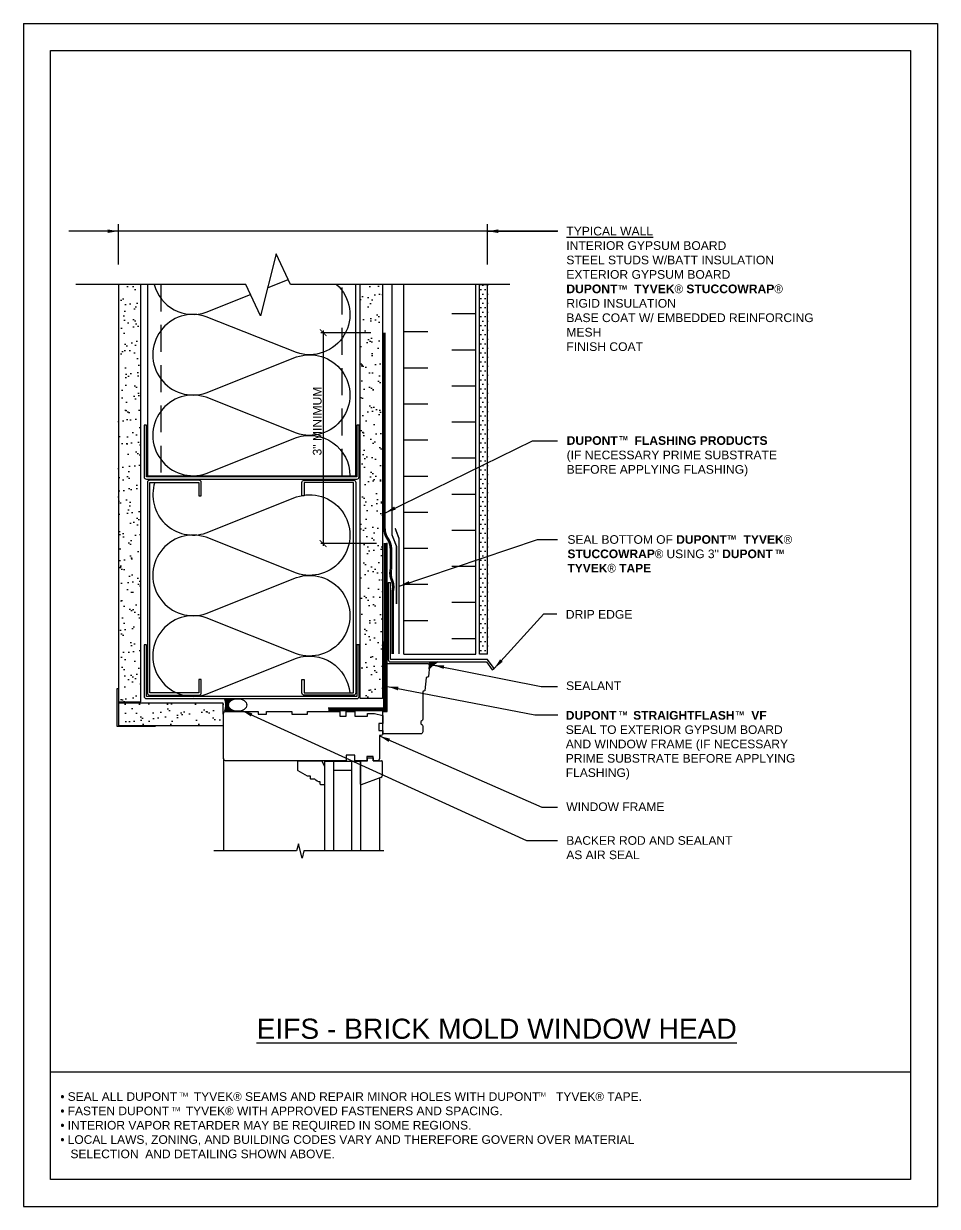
# Model space of a CAD drawing. Extents: x -129 to 26, y 0 to 100.
# Drawn here: x 0 to 25.5, y 0 to 33 of the extents above; entities that cross this region are included whole.
import ezdxf

# ---------------------------------------------------------------- set-up
doc = ezdxf.new("R2010")
doc.units = 0
doc.header["$LTSCALE"] = 1.5
doc.header["$MEASUREMENT"] = 0
doc.linetypes.add('CENTER', pattern=[2, 1.25, -0.25, 0.25, -0.25])
doc.linetypes.add('DASHED', pattern=[0.75, 0.5, -0.25])
doc.layers.get('0').update_dxf_attribs({"linetype": 'CONTINUOUS'})
doc.layers.get('DEFPOINTS').update_dxf_attribs({"linetype": 'CONTINUOUS'})
for name, color, linetype in [('A-ANNO-TXT0', 252, 'CONTINUOUS'), ('A-GYP_BOARD', 252, 'CONTINUOUS'), ('A-METAL_STUD', 252, 'CONTINUOUS'), ('CLADDING', 252, 'CONTINUOUS'), ('DUPONT_FLASHING', 251, 'CENTER'), ('FLASHING', 124, 'CONTINUOUS'), ('HATCH', 252, 'CONTINUOUS'), ('INSULATION', 40, 'CONTINUOUS'), ('RIGID_INSULATION', 191, 'CONTINUOUS'), ('ROOFING', 7, 'CONTINUOUS'), ('STRUCTURE', 252, 'CONTINUOUS'), ('TEXT', 7, 'CONTINUOUS'), ('TYVEK', 160, 'DASHED'), ('TYVEK_TAPE', 130, 'CONTINUOUS'), ('VF', 7, 'CONTINUOUS'), ('W', 7, 'CONTINUOUS')]:
    doc.layers.add(name, color=color, linetype=linetype)
doc.styles.add('DETAILS', font='sanss___.ttf', dxfattribs={"height": 1})
doc.dimstyles.new('TYVEKDETAILS', dxfattribs={"dimscale": 6, "dimtxt": 1.5, "dimasz": 0.1, "dimexe": 0.75, "dimexo": 0.75, "dimgap": 0.75, "dimtad": 0, "dimtih": 1, "dimtoh": 1, "dimdec": 4, "dimzin": 0, "dimtxsty": 'DETAILS', "dimcen": 0.0625, "dimazin": 3, "dimtfac": 1, "dimtdec": 4, "dimtofl": 0, "dimtmove": 0, "dimatfit": 3, "dimtolj": 1, "dimtzin": 0})
pattern_1 = [(37.5, (0.2683, 2.16768), (-0.0157483, 0.481706), [0, -0.38, 0, -0.425, 0, -0.40625]), (7.5, (0.2683, 2.1677), (0.442444, 0.705537), [0, -0.205, 0, -0.3425, 0, -0.13125]), (327.5, (-0.0392, 2.16768), (0.7785355, 0.001415), [0, -0.125, 0, -0.45, 0, -0.5875]), (317.5, (-0.0392, 2.1677), (0.751532, 0.219419), [0, -0.0625, 0, -0.295, 0, -0.3375])]
pattern_2 = [(45, (38.22054, 2.29408), (-0.08838835, 0.08838835), [])]

# ---------------------------------------------------------------- blocks, each defined once
blk = doc.blocks.new('_ARCHTICK')
at = {"color": 0, "linetype": 'BYBLOCK', "const_width": 0.15}
blk.add_lwpolyline([(-0.5, -0.5), (0.5, 0.5)], dxfattribs=at)

msp = doc.modelspace()

# ---------------------------------------------------------------- hatches: boundary and pattern name
at = {"layer": 'A-ANNO-TXT0', "linetype": 'CONTINUOUS'}
h = msp.add_hatch(dxfattribs=at)
h.set_pattern_fill('DOTS', color=256, scale=2.01398, style=0)
h.set_pattern_definition([(0, (39.62874, 2.29408), (0.06293688, 0.12587375), [0, -0.12587375])])
h.paths.add_polyline_path([(12.721, 15.406), (12.721, 25.722), (12.944, 25.722), (12.944, 15.406)])
at = {"layer": 'DUPONT_FLASHING', "linetype": 'CONTINUOUS'}
h = msp.add_hatch(dxfattribs=at)
h.set_pattern_fill('ANSI31', color=256, style=0)
h.set_pattern_definition(pattern_2)
h.paths.add_polyline_path([(11.564, 15.193), (11.437, 15.193), (11.392, 15.193), (11.344, 15.193), (11.32, 15.118, -0.147238), (11.327, 15.085), (11.318, 14.998, -0.069792)])
msp.add_hatch(color=7, dxfattribs=at).paths.add_polyline_path([(11.564, 15.193), (11.437, 15.193), (11.392, 15.193), (11.344, 15.193), (11.32, 15.118, -0.147238), (11.327, 15.085), (11.318, 14.998, -0.069792)])
at = {"layer": 'HATCH'}
h = msp.add_hatch(dxfattribs=at)
h.set_pattern_fill('AR-SAND,_O', color=256, scale=0.25)
h.set_pattern_definition(pattern_1)
h.paths.add_polyline_path([(3.268, 25.722), (2.643, 25.722), (2.643, 14.074), (3.268, 14.074)])
h.paths.add_polyline_path([(9.393, 14.168), (10.018, 14.168), (10.018, 25.722), (9.393, 25.722)])
h = msp.add_hatch(dxfattribs=at)
h.set_pattern_fill('AR-SAND,_O', color=256, scale=0.25)
h.set_pattern_definition(pattern_1)
h.paths.add_polyline_path([(5.655, 14.043), (2.643, 14.043), (2.643, 13.418), (3.674, 13.418), (5.655, 13.418)])
h = msp.add_hatch(color=7, dxfattribs=at)
h.dxf.hatch_style = 1
edge = h.paths.add_edge_path()
edge.add_line((5.587, 14.163), (5.926, 14.163))
edge.add_ellipse((5.926, 13.99), major_axis=(-0.201, 0), ratio=0.862659, start_angle=-90, end_angle=90)
edge.add_line((5.926, 13.817), (5.589, 13.817))
edge.add_arc((5.145, 13.987), 0.475, 338.9882, 381.6991)
at = {"layer": 'TEXT', "linetype": 'CONTINUOUS'}
h = msp.add_hatch(dxfattribs=at)
h.set_pattern_fill('ANSI31', color=256, style=0)
h.set_pattern_definition(pattern_2)
edge = h.paths.add_edge_path()
edge.add_line((11.344, 15.193), (11.392, 15.193))
edge.add_line((11.392, 15.193), (11.437, 15.193))
edge.add_line((11.437, 15.193), (11.564, 15.193))
edge.add_arc((12.136, 14.22), 1.129, 120.4829, 136.4521)
edge.add_line((11.318, 14.998), (11.326, 15.082))
edge.add_line((11.326, 15.082), (11.32, 15.118))
edge.add_line((11.32, 15.118), (11.344, 15.193))
h = msp.add_hatch(dxfattribs=at)
h.set_pattern_fill('ANSI31', color=256, style=0)
h.set_pattern_definition(pattern_2)
edge = h.paths.add_edge_path()
edge.add_line((11.32, 15.118), (11.344, 15.193))
edge.add_line((11.344, 15.193), (11.392, 15.193))
edge.add_line((11.392, 15.193), (11.437, 15.193))
edge.add_line((11.437, 15.193), (11.564, 15.193))
edge.add_arc((12.136, 14.22), 1.129, 120.4829, 136.4521)
edge.add_line((11.318, 14.998), (11.326, 15.082))
edge.add_line((11.326, 15.082), (11.32, 15.118))

# ---------------------------------------------------------------- linework, layer by layer
at = {"layer": 'A-ANNO-TXT0', "linetype": 'CONTINUOUS'}
for p, q in [((5.579, 12.492, 0), (5.579, 9.916, 0)), ((8.398, 12.412, 0), (8.398, 9.916, 0)), ((9.398, 12.412, 0), (8.398, 12.412, 0)), ((8.648, 12.412, 0), (8.648, 9.916, 0)), ((9.148, 12.412, 0), (9.148, 9.916, 0)), ((9.398, 11.782, 0), (9.398, 12.433, 0)), ((9.398, 12.433, 0), (9.594, 12.433, 0)), ((9.398, 12.412, 0), (9.398, 9.916, 0)), ((9.594, 12.433, 0), (9.594, 12.511, 0)), ((9.594, 12.511, 0), (9.752, 12.511, 0)), ((9.752, 12.511, 0), (9.752, 12.433, 0)), ((9.752, 12.433, 0), (9.988, 12.433, 0)), ((10.008, 12.413, 0), (10.008, 12.017, 0)), ((9.148, 12.162, 0), (8.648, 12.162, 0)), ((9.969, 11.962, 0), (9.424, 11.764, 0)), ((9.929, 11.947, 0), (9.929, 9.916, 0))]:
    msp.add_line(p, q, dxfattribs=at)
at = {"layer": 'A-ANNO-TXT0', "linetype": 'CONTINUOUS', "elevation": 0}
for points in [[(11.268, 15.149, -0.442617), (11.327, 15.085), (11.298, 14.784, -0.36397), (11.28, 14.766), (11.253, 14.764, 0.36397), (11.235, 14.747), (11.201, 14.398, -0.36397), (11.183, 14.38), (11.158, 14.378, 0.391392), (11.14, 14.359), (11.14, 13.598, -0.267949), (11.11, 13.547, 0.57735), (11.11, 13.445, -0.267949), (11.14, 13.393), (11.14, 13.24, -0.414214), (11.081, 13.181), (10.027, 13.181), (10.027, 13.811), (10.146, 13.811), (10.146, 15.149)], [(8.827, 13.673), (9.004, 13.673), (9.004, 13.811), (9.24, 13.811), (9.24, 13.673), (9.594, 13.673), (9.594, 13.752), (9.791, 13.752), (10.027, 13.693), (10.027, 13.476), (9.909, 13.476), (9.909, 13.279), (10.027, 13.279), (10.027, 13.2, -0.39391), (9.973, 13.141), (9.929, 13.141), (9.929, 12.492, -0.414214), (9.87, 12.433), (9.752, 12.433), (9.752, 12.551), (9.575, 12.551), (9.575, 12.433), (9.24, 12.433), (9.24, 12.59), (9.004, 12.59), (9.004, 12.433), (5.638, 12.433, -0.414214), (5.579, 12.492), (5.579, 13.752, -0.414214), (5.638, 13.811), (6.543, 13.811), (6.543, 13.732), (6.779, 13.732), (6.779, 13.811), (7.488, 13.811), (7.488, 13.732), (7.921, 13.732), (7.921, 13.811), (8.827, 13.811)], [(8.299, 11.763, -0.414214), (8.279, 11.783), (8.279, 11.842, -0.236068), (8.122, 11.921), (8.024, 11.921, -0.414214), (8.004, 11.941), (8.004, 12), (7.925, 12), (7.659, 12.153, -0.267949), (7.65, 12.17), (7.65, 12.413, -0.414214), (7.669, 12.433), (8.319, 12.433), (8.398, 12.275), (8.398, 11.783, -0.414214), (8.378, 11.763)]]:
    msp.add_lwpolyline(points, format="xyb", close=True, dxfattribs=at)
msp.add_lwpolyline([(10.052, 9.916), (7.819, 9.916), (7.769, 9.716), (7.669, 10.116), (7.619, 9.916), (5.308, 9.916)], dxfattribs=at)
at = {"layer": 'A-ANNO-TXT0', "linetype": 'CONTINUOUS'}
for centre, radius, start, end in [((9.988, 12.413, 0), 0.0197, 0, 90), ((9.949, 12.017, 0), 0.0591, 290, 0), ((9.417, 11.782, 0), 0.0197, 180, 290)]:
    msp.add_arc(centre, radius, start, end, dxfattribs=at)
at = {"layer": 'A-GYP_BOARD'}
for points in [[(2.643, 25.722), (2.643, 14.074), (3.268, 14.074), (3.268, 25.722)], [(10.018, 25.722), (10.018, 14.168), (9.393, 14.168), (9.393, 25.722)]]:
    msp.add_lwpolyline(points, dxfattribs=at)
for points in [[(2.643, 14.449), (2.643, 13.418), (3.674, 13.418), (3.674, 13.386), (2.612, 13.386), (2.612, 14.449)], [(2.643, 14.043), (2.643, 13.418), (5.579, 13.418), (5.569, 14.043)]]:
    msp.add_lwpolyline(points, close=True, dxfattribs=at)
at = {"layer": 'A-METAL_STUD'}
msp.add_lwpolyline([(3.455, 25.722), (3.455, 20.386), (9.268, 20.386), (9.268, 25.722)], dxfattribs=at)
at = {"layer": 'A-METAL_STUD', "linetype": 'DASHED'}
msp.add_lwpolyline([(3.83, 25.722), (3.83, 20.386), (8.893, 20.386), (8.893, 25.722)], dxfattribs=at)
at = {"layer": 'A-METAL_STUD'}
for points in [[(9.299, 21.793), (9.299, 20.355), (3.424, 20.355), (3.424, 21.793), (3.362, 21.793), (3.362, 20.355, 0.414214), (3.424, 20.293), (9.299, 20.293, 0.414214), (9.362, 20.355), (9.362, 21.793)], [(4.893, 19.824), (4.955, 19.824), (4.955, 20.199, 0.414214), (4.893, 20.261), (3.518, 20.261, 0.414214), (3.455, 20.199), (3.455, 14.324, 0.414214), (3.518, 14.261), (4.893, 14.261, 0.414214), (4.955, 14.324), (4.955, 14.699), (4.893, 14.699), (4.893, 14.324), (3.518, 14.324), (3.518, 20.199), (4.893, 20.199)], [(7.83, 19.824), (7.768, 19.824), (7.768, 20.199, -0.414214), (7.83, 20.261), (9.205, 20.261, -0.414214), (9.268, 20.199), (9.268, 14.324, -0.414214), (9.205, 14.261), (7.83, 14.261, -0.414214), (7.768, 14.324), (7.768, 14.699), (7.83, 14.699), (7.83, 14.324), (9.205, 14.324), (9.205, 20.199), (7.83, 20.199)], [(9.299, 15.668), (9.299, 14.23), (3.424, 14.23), (3.424, 15.668), (3.362, 15.668), (3.362, 14.23, 0.414214), (3.424, 14.168), (9.299, 14.168, 0.414214), (9.362, 14.23), (9.362, 15.668)]]:
    msp.add_lwpolyline(points, format="xyb", close=True, dxfattribs=at)
at = {"layer": 'CLADDING'}
for p, q in [((12.721, 15.406), (12.721, 25.722, 0)), ((12.721, 25.722, 0), (12.944, 25.722, 0)), ((12.944, 15.406), (12.944, 25.722, 0)), ((12.944, 15.406), (12.721, 15.406))]:
    msp.add_line(p, q, dxfattribs=at)
at = {"layer": 'DEFPOINTS'}
for p, q in [((0, 33), (0, 0)), ((0, 33), (25.5, 33)), ((25.5, 33), (25.5, 0)), ((0, 0), (25.5, 0))]:
    msp.add_line(p, q, dxfattribs=at)
at = {"layer": 'DUPONT_FLASHING', "linetype": 'CONTINUOUS'}
msp.add_line((12.721, 25.722, 0), (12.944, 25.722, 0), dxfattribs=at)
at = {"layer": 'DUPONT_FLASHING', "linetype": 'CONTINUOUS', "const_width": 0.0755, "elevation": 0}
for points in [[(10.07, 24.377), (10.07, 18.916, 0.152741), (10.16, 18.629, -0.152741), (10.249, 18.342)], [(10.249, 17.772), (10.249, 17.772, 0.152741), (10.276, 17.473, -0.152741), (10.302, 17.173)]]:
    msp.add_lwpolyline(points, format="xyb", dxfattribs=at)
for points in [[(10.249, 17.772), (10.249, 18.342)], [(10.301, 17.199), (10.301, 15.408)]]:
    msp.add_lwpolyline(points, dxfattribs=at)
at = {"layer": 'FLASHING'}
msp.add_line((10.176, 17.408, 0), (10.239, 17.408, 0), dxfattribs=at)
at = {"layer": 'FLASHING', "elevation": 0}
msp.add_lwpolyline([(10.176, 17.408), (10.176, 15.256, 0.414214), (10.239, 15.193), (12.64, 15.193)], format="xyb", dxfattribs=at)
for points in [[(12.64, 15.256), (10.239, 15.256), (10.239, 17.408)], [(12.112, 15.193), (12.915, 15.193), (13.08, 14.971), (13.132, 15.006), (12.947, 15.256), (12.112, 15.256)]]:
    msp.add_lwpolyline(points, dxfattribs=at)
at = {"layer": 'HATCH', "color": 7}
msp.add_line((11.32, 15.118, 0), (11.344, 15.193, 0), dxfattribs=at)
msp.add_arc((12.136, 14.22, 0), 1.129, 120.4829, 136.4521, dxfattribs=at)
at = {"layer": 'INSULATION'}
msp.add_lwpolyline([(6.807, 25.629), (7.383, 25.858)], dxfattribs=at)
for points in [[(8.733, 25.722, -0.817604), (7.612, 23.823), (5.098, 24.824, 1.40437), (5.098, 22.698), (7.612, 23.699, -1.40437), (7.612, 21.573), (5.098, 22.574, 1.40437), (5.098, 20.448), (7.612, 21.449, -0.51555), (9.105, 20.386)], [(3.643, 25.722, 0.435847), (5.098, 24.948), (6.334, 25.44)], [(3.659, 20.199, 0.618126), (5.098, 18.792), (7.612, 19.793, -1.40437), (7.612, 17.667), (5.098, 18.668, 1.40437), (5.098, 16.542), (7.612, 17.543, -1.40437), (7.612, 15.417), (5.098, 16.418, 1.40437), (5.098, 14.292), (7.612, 15.293, -0.489426), (9.101, 14.324)]]:
    msp.add_lwpolyline(points, format="xyb", dxfattribs=at)
at = {"layer": 'RIGID_INSULATION', "linetype": 'CONTINUOUS'}
for p, q in [((10.608, 15.408), (10.608, 25.722, 0)), ((12.622, 15.408), (12.622, 25.722, 0)), ((11.951, 24.91, 0), (12.622, 24.91, 0)), ((10.608, 24.406, 0), (11.279, 24.406, 0)), ((11.951, 23.903, 0), (12.622, 23.903, 0)), ((10.608, 23.399, 0), (11.279, 23.399, 0)), ((11.951, 22.896, 0), (12.622, 22.896, 0)), ((10.608, 22.392, 0), (11.279, 22.392, 0)), ((11.951, 21.889, 0), (12.622, 21.889, 0)), ((10.608, 21.385, 0), (11.279, 21.385, 0)), ((11.951, 20.882, 0), (12.622, 20.882, 0)), ((10.608, 20.378, 0), (11.279, 20.378, 0)), ((11.951, 19.875, 0), (12.622, 19.875, 0)), ((10.608, 19.371, 0), (11.279, 19.371, 0)), ((11.951, 18.868, 0), (12.622, 18.868, 0)), ((10.608, 18.364, 0), (11.279, 18.364, 0)), ((11.951, 17.861, 0), (12.622, 17.861, 0)), ((10.608, 17.357, 0), (11.279, 17.357, 0)), ((11.951, 16.854, 0), (12.622, 16.854, 0)), ((10.608, 16.35, 0), (11.279, 16.35, 0)), ((11.951, 15.847, 0), (12.622, 15.847, 0)), ((10.608, 15.408, 0), (12.622, 15.408, 0))]:
    msp.add_line(p, q, dxfattribs=at)
at = {"layer": 'ROOFING', "color": 7, "elevation": 0}
for points in [[(10.141, 15.01), (10.141, 18.509)], [(10.041, 15.76), (10.041, 13.903), (8.501, 13.903)]]:
    msp.add_lwpolyline(points, dxfattribs=at)
at = {"layer": 'STRUCTURE'}
msp.add_lwpolyline([(13.566, 25.722), (7.446, 25.722), (7.051, 26.579), (6.607, 24.848), (6.204, 25.722), (1.457, 25.722)], dxfattribs=at)
at = {"layer": 'TEXT'}
for p, q in [((2.643, 26.284), (2.643, 27.407)), ((12.944, 26.284, 0), (12.944, 27.407, 0)), ((14.904, 27.209, 0), (2.643, 27.209)), ((8.357, 24.44, 0), (8.357, 18.43, 0)), ((9.692, 24.377, 0), (8.295, 24.377, 0)), ((9.848, 18.492, 0), (8.295, 18.492, 0)), ((14.339, 18.609), (14.902, 18.609)), ((14.034, 10.209, 0), (14.902, 10.209))]:
    msp.add_line(p, q, dxfattribs=at)
at = {"layer": 'TEXT', "linetype": 'CONTINUOUS'}
for p, q in [((11.344, 15.193, 0), (11.392, 15.193, 0)), ((11.392, 15.193, 0), (11.437, 15.193, 0)), ((11.437, 15.193, 0), (11.564, 15.193, 0)), ((11.318, 14.998, 0), (11.326, 15.082, 0)), ((11.326, 15.082, 0), (11.32, 15.118, 0))]:
    msp.add_line(p, q, dxfattribs=at)
msp.add_ellipse((5.972, 13.99, 0), major_axis=(0.254, 0), ratio=0.681632, dxfattribs=at)
at = {"layer": 'TYVEK', "color": 23, "const_width": 0.0403, "elevation": 0}
msp.add_lwpolyline([(10.407, 16.811), (10.407, 18.415), (10.279, 18.737), (10.279, 25.722)], dxfattribs=at)
at = {"layer": 'TYVEK_TAPE', "const_width": 0.04, "elevation": 0}
for points in [[(10.478, 18.627), (10.368, 18.92), (10.368, 18.92)], [(10.478, 15.408), (10.478, 18.627)]]:
    msp.add_lwpolyline(points, dxfattribs=at)
at = {"layer": 'VF', "color": 253, "const_width": 0.08, "elevation": 0}
msp.add_lwpolyline([(10.092, 18.51), (10.091, 13.851), (8.5, 13.851)], dxfattribs=at)
at = {"layer": 'W', "color": 7}
msp.add_line((0.75, 3.75), (24.75, 3.75), dxfattribs=at)
at = {"layer": 'W'}
msp.add_lwpolyline([(0.75, 32.25), (24.75, 32.25), (24.75, 0.75), (0.75, 0.75)], close=True, dxfattribs=at)

# ---------------------------------------------------------------- block references
at = {"layer": 'TEXT', "xscale": 0.1875, "yscale": 0.1875, "zscale": 0.1875}
for p, rotation in [((8.357, 24.377, 0), 90), ((8.357, 18.492, 0), 270)]:
    msp.add_blockref('_ARCHTICK', p, dxfattribs=dict(at, rotation=rotation))

# ---------------------------------------------------------------- texts
at = {"layer": 'TEXT', "style": 'DETAILS'}
for s, insert, char_height, width, attachment_point in [('{\\fArial|b0|i0|c0|p34;\\LTYPICAL WALL\\P}INTERIOR GYPSUM BOARD\\PSTEEL STUDS W/BATT INSULATION\\PEXTERIOR GYPSUM BOARD\\P{\\fSansSerif|b1|i0|c2|p2;DUPONT     TYVEK\\fSymbol|b0|i0|c2|p18;â \\fSansSerif|b1|i0|c2|p2;STUCCOWRAP\\fSymbol|b0|i0|c2|p18;â}\\PRIGID INSULATION\\PBASE COAT W/ EMBEDDED REINFORCING\\PMESH \\PFINISH COAT', (15.146, 27.332, 0), 0.241678, 8.7204, 1), ('{\\fArial|b1|i0|c0|p34;DUPONT     FLASHING PRODUCTS\\fSymbol|b0|i0|c2|p18; \\fSansSerif|b1|i0|c2|p2;\\P}(IF NECESSARY PRIME SUBSTRATE BEFORE APPLYING FLASHING)', (15.154, 21.489, 0), 0.24168, 6.2836, 1), ('SEAL BOTTOM OF {\\fSansSerif|b1|i0|c2|p2;DUPONT     TYVEK\\fSymbol|b0|i0|c2|p18;â\\fSansSerif|b1|i0|c2|p2;\\PSTUCCOWRAP\\fSymbol|b0|i0|c2|p18;â }USING 3"{\\fSansSerif|b1|i0|c2|p2; DUPONT     TYVEK\\fSymbol|b0|i0|c2|p18;â \\fSansSerif|b1|i0|c2|p2;TAPE}', (15.176, 18.205, 0), 0.24, 7.03231, 4), ('DRIP EDGE', (15.131, 16.394, 0), 0.2417, 7.00902, 7), ('SEALANT', (15.138, 14.647), 0.2417, 7.00902, 1), ('{\\fSansSerif|b1|i0|c2|p2;DUPONT     STRAIGHTFLASH     VF\\P}SEAL TO EXTERIOR GYPSUM BOARD\\PAND WINDOW FRAME (IF NECESSARY\\PPRIME SUBSTRATE BEFORE APPLYING \\PFLASHING)', (15.13, 13.821, 0), 0.24, 8.65986, 1), ('WINDOW FRAME', (15.144, 11.27, 0), 0.24, 8.65986, 1), ('BACKER ROD AND SEALANT AS AIR SEAL', (15.144, 10.328, 0), 0.23998, 5.03119, 1), ('{\\LEIFS - BRICK MOLD WINDOW HEAD}', (6.501, 5.237), 0.5625, 15.77909, 1), ('{\\fSymbol|b0|i0|c2|p18;· }SEAL ALL DUPONT     TYVEK{\\fSymbol|b0|i0|c2|p18;â} SEAMS AND REPAIR MINOR HOLES WITH DUPONT     TYVEK{\\fSymbol|b0|i0|c2|p18;â} TAPE.\\P{\\fSymbol|b0|i0|c2|p18;· }FASTEN DUPONT     TYVEK{\\fSymbol|b0|i0|c2|p18;â} WITH APPROVED FASTENERS AND SPACING.\\P{\\fSymbol|b0|i0|c2|p18;· }INTERIOR VAPOR RETARDER MAY BE REQUIRED IN SOME REGIONS.\\P{\\fSymbol|b0|i0|c2|p18;· }LOCAL LAWS, ZONING, AND BUILDING CODES VARY AND THEREFORE GOVERN OVER MATERIAL \\P   SELECTION  AND DETAILING SHOWN ABOVE.', (1.027, 3.184), 0.24, 17.79117, 1), ('TM', (4.345, 3.176), 0.12, 8.31, 1), ('TM', (14.335, 3.18), 0.12, 8.31, 1), ('TM', (4.124, 2.774), 0.12, 8.31, 1)]:
    msp.add_mtext(s, dxfattribs=dict(at, insert=insert, char_height=char_height, width=width, attachment_point=attachment_point))
at = {"layer": 'TEXT', "attachment_point": 4, "style": 'DETAILS'}
for insert, char_height in [((16.597, 25.641, 0), 0.12084), ((16.619, 21.43, 0), 0.12084), ((19.64, 18.666, 0), 0.12), ((20.981, 18.261, 0), 0.12), ((16.61, 13.756, 0), 0.12), ((19.865, 13.756, 0), 0.12)]:
    msp.add_mtext('{\\fSansSerif|b1|i0|c2|p2;TM}', dxfattribs=dict(at, insert=insert, char_height=char_height))
at = {"layer": 'TEXT', "insert": (8.071, 20.951, 0), "char_height": 0.24168, "width": 8.7204, "attachment_point": 1, "rotation": 90, "style": 'DETAILS'}
msp.add_mtext('\\A1;3" MINIMUM', dxfattribs=at)

# ---------------------------------------------------------------- leaders
at = {"layer": 'TEXT'}
for points in [[(2.643, 27.209, 0), (1.263, 27.209, 0)], [(12.944, 27.209, 0), (14.9, 27.209, 0)], [(10.096, 19.353, 0), (14.201, 21.362, 0), (14.896, 21.362, 0)], [(10.482, 17.306), (14.339, 18.609)], [(13.132, 15.006, 0), (14.513, 16.534, 0), (14.877, 16.534, 0)], [(11.434, 15.104), (14.446, 14.507), (14.902, 14.507)], [(10.158, 14.504, 0), (14.263, 13.71, 0), (14.907, 13.712, 0)], [(6.09, 13.836, 0), (14.034, 10.209, 0)], [(9.929, 13.125, 0), (14.462, 11.141, 0), (14.902, 11.141, 0)]]:
    msp.add_leader(points, dimstyle='TYVEKDETAILS', override={"dimscale": 3, "dimfxl": 3}, dxfattribs=at)

doc.saveas('drawing.dxf')
